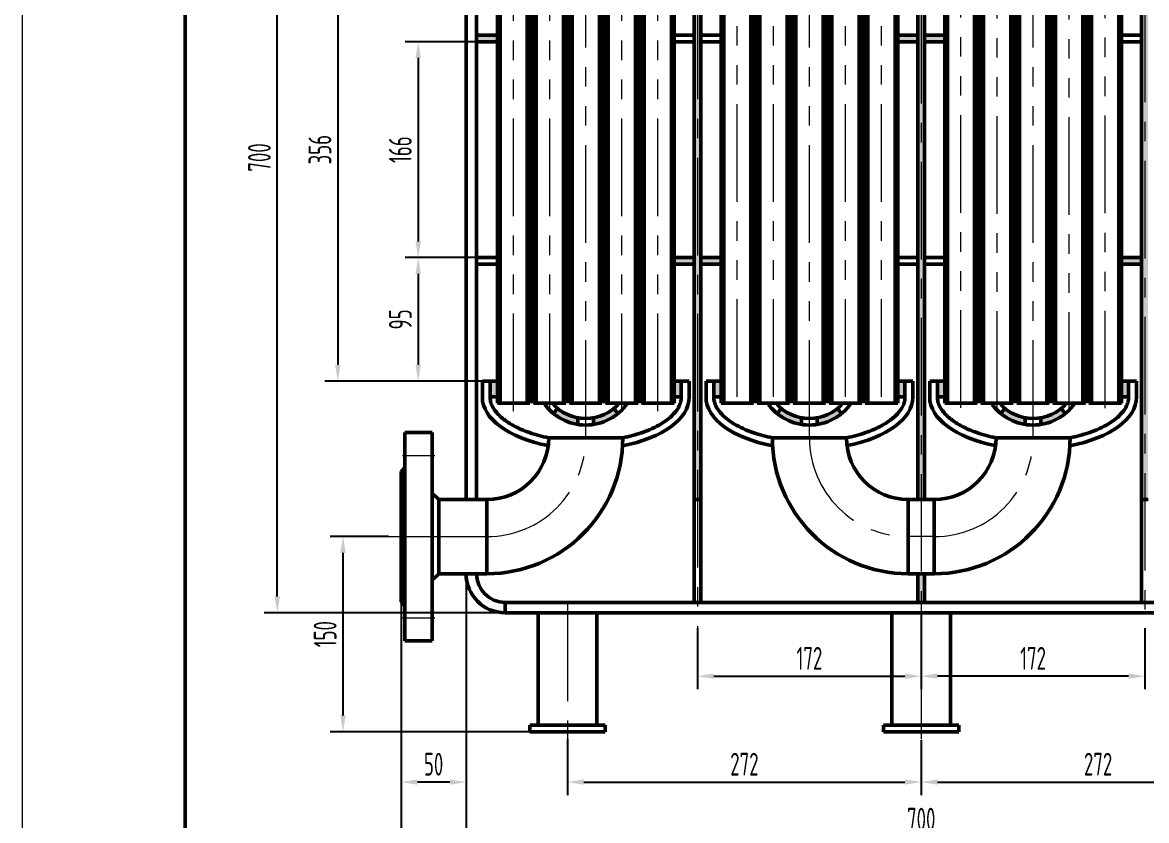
# Model space of a CAD drawing. Extents: x 0 to 420, y 0 to 297.
# Drawn here: x 0 to 172.9, y 101.2 to 223.9 of the extents above; entities that cross this region are included whole.
import ezdxf

# ---------------------------------------------------------------- set-up
doc = ezdxf.new("R2010")
doc.units = 0
doc.header["$LTSCALE"] = 12
doc.linetypes.add('CENTER', pattern=[2, 1.25, -0.25, 0.25, -0.25])
doc.linetypes.add('PHANTOM', pattern=[2.5, 1.25, -0.25, 0.25, -0.25, 0.25, -0.25])
doc.layers.get('0').update_dxf_attribs({"linetype": 'CONTINUOUS', "lineweight": 50})
doc.layers.get('Defpoints').update_dxf_attribs({"linetype": 'CONTINUOUS'})
for name, color, linetype, lineweight in [('1', 5, 'CONTINUOUS', 18), ('2', 2, 'CENTER', 18), ('4', 4, 'CONTINUOUS', 25), ('5', 3, 'PHANTOM', 13)]:
    doc.layers.add(name, color=color, linetype=linetype, lineweight=lineweight)
doc.styles.get("Standard").update_dxf_attribs({"font": 'gbenor.shx', "width": 0.707, "bigfont": 'gbcbig.shx'})
doc.dimstyles.new('线箭', dxfattribs={"dimtxt": 3.5, "dimasz": 2.5, "dimexe": 2, "dimexo": 0, "dimgap": 1, "dimtad": 1, "dimtoh": 1, "dimdec": 3, "dimlfac": 5, "dimdsep": 46, "dimtxsty": 'Standard', "dimcen": 0, "dimazin": 2, "dimtfac": 1, "dimtdec": 3, "dimtmove": 2, "dimatfit": 3, "dimfxl": 0, "dimtolj": 1, "dimtzin": 0, "dimarcsym": 0})

# ---------------------------------------------------------------- blocks, each defined once
blk = doc.blocks.new('*D5')
at = {"layer": '4', "color": 0, "lineweight": -2}
for p, q in [((83.83, 113.76), (83.83, 105.15)), ((138.23, 113.6), (138.23, 105.15)), ((86.33, 107.15), (135.73, 107.15))]:
    blk.add_line(p, q, dxfattribs=at)
at = {"layer": '4', "color": 0}
for points in [[(86.33, 107.57), (86.33, 106.74), (83.83, 107.15)], [(135.73, 107.57), (135.73, 106.74), (138.23, 107.15)]]:
    blk.add_solid(points, dxfattribs=at)
at = {"layer": 'Defpoints', "color": 0}
for p in [(83.83, 113.76), (138.23, 113.6), (138.23, 107.15)]:
    blk.add_point(p, dxfattribs=at)
at = {"layer": '4', "color": 0, "insert": (111.03, 109.9), "char_height": 3.5, "attachment_point": 5}
blk.add_mtext('\\A1;272', dxfattribs=at)
blk = doc.blocks.new('*D6')
at = {"layer": '4', "color": 0, "lineweight": -2}
for p, q in [((138.23, 113.6), (138.23, 105.15)), ((192.63, 113.76), (192.63, 105.15)), ((140.73, 107.15), (190.13, 107.15))]:
    blk.add_line(p, q, dxfattribs=at)
at = {"layer": '4', "color": 0}
for points in [[(140.73, 107.57), (140.73, 106.74), (138.23, 107.15)], [(190.13, 107.57), (190.13, 106.74), (192.63, 107.15)]]:
    blk.add_solid(points, dxfattribs=at)
at = {"layer": 'Defpoints', "color": 0}
for p in [(138.23, 113.6), (192.63, 113.76), (192.63, 107.15)]:
    blk.add_point(p, dxfattribs=at)
at = {"layer": '4', "color": 0, "insert": (165.43, 109.9), "char_height": 3.5, "attachment_point": 5}
blk.add_mtext('\\A1;272', dxfattribs=at)
blk = doc.blocks.new('*D7')
at = {"layer": '4', "color": 0, "lineweight": -2}
for p, q in [((68.23, 139.19), (68.23, 96.7)), ((208.23, 139.19), (208.23, 96.7)), ((70.73, 98.7), (205.73, 98.7))]:
    blk.add_line(p, q, dxfattribs=at)
at = {"layer": '4', "color": 0}
for points in [[(70.73, 99.12), (70.73, 98.28), (68.23, 98.7)], [(205.73, 99.12), (205.73, 98.28), (208.23, 98.7)]]:
    blk.add_solid(points, dxfattribs=at)
at = {"layer": 'Defpoints', "color": 0}
for p in [(68.23, 139.19), (208.23, 139.19), (208.23, 98.7)]:
    blk.add_point(p, dxfattribs=at)
at = {"layer": '4', "color": 0, "insert": (138.23, 101.45), "char_height": 3.5, "attachment_point": 5}
blk.add_mtext('\\A1;700', dxfattribs=at)
blk = doc.blocks.new('*D8')
at = {"layer": '4', "color": 0, "lineweight": -2}
for p, q in [((58.23, 134.89), (58.23, 88.81)), ((218.23, 134.89), (218.23, 88.81)), ((215.73, 90.81), (60.73, 90.81))]:
    blk.add_line(p, q, dxfattribs=at)
at = {"layer": '4', "color": 0}
for points in [[(60.73, 91.23), (60.73, 90.4), (58.23, 90.81)], [(215.73, 91.23), (215.73, 90.4), (218.23, 90.81)]]:
    blk.add_solid(points, dxfattribs=at)
at = {"layer": 'Defpoints', "color": 0}
for p in [(58.23, 134.89), (218.23, 134.89), (58.23, 90.81)]:
    blk.add_point(p, dxfattribs=at)
at = {"layer": '4', "color": 0, "insert": (138.23, 93.56), "char_height": 3.5, "attachment_point": 5}
blk.add_mtext('\\A1;800', dxfattribs=at)
blk = doc.blocks.new('*D9')
at = {"layer": '4', "color": 0, "lineweight": -2}
for p, q in [((68.23, 139.19), (68.23, 105.15)), ((58.23, 134.89), (58.23, 105.15)), ((65.73, 107.15), (60.73, 107.15))]:
    blk.add_line(p, q, dxfattribs=at)
at = {"layer": '4', "color": 0}
for points in [[(60.73, 107.57), (60.73, 106.74), (58.23, 107.15)], [(65.73, 107.57), (65.73, 106.74), (68.23, 107.15)]]:
    blk.add_solid(points, dxfattribs=at)
at = {"layer": 'Defpoints', "color": 0}
for p in [(68.23, 139.19), (58.23, 134.89), (58.23, 107.15)]:
    blk.add_point(p, dxfattribs=at)
at = {"layer": '4', "color": 0, "insert": (63.23, 109.9), "char_height": 3.5, "attachment_point": 5}
blk.add_mtext('\\A1;50', dxfattribs=at)
blk = doc.blocks.new('*D10')
at = {"layer": '4', "color": 0, "lineweight": -2}
for p, q in [((56.29, 144.89), (47.3, 144.89)), ((49.3, 117.39), (49.3, 142.39)), ((78.03, 114.89), (47.3, 114.89))]:
    blk.add_line(p, q, dxfattribs=at)
at = {"layer": '4', "color": 0}
for points in [[(48.88, 142.39), (49.72, 142.39), (49.3, 144.89)], [(48.88, 117.39), (49.72, 117.39), (49.3, 114.89)]]:
    blk.add_solid(points, dxfattribs=at)
at = {"layer": 'Defpoints', "color": 0}
for p in [(49.3, 144.89), (56.29, 144.89), (78.03, 114.89)]:
    blk.add_point(p, dxfattribs=at)
at = {"layer": '4', "color": 0, "insert": (46.55, 129.89), "char_height": 3.5, "attachment_point": 5, "rotation": 90}
blk.add_mtext('\\A1;150', dxfattribs=at)
blk = doc.blocks.new('*D15')
at = {"layer": '4', "color": 0, "lineweight": -2}
for p, q in [((74.23, 273.19), (37.19, 273.19)), ((39.19, 135.69), (39.19, 270.69)), ((74.23, 133.19), (37.19, 133.19))]:
    blk.add_line(p, q, dxfattribs=at)
at = {"layer": '4', "color": 0}
for points in [[(38.78, 270.69), (39.61, 270.69), (39.19, 273.19)], [(38.78, 135.69), (39.61, 135.69), (39.19, 133.19)]]:
    blk.add_solid(points, dxfattribs=at)
at = {"layer": 'Defpoints', "color": 0}
for p in [(39.19, 273.19), (74.23, 273.19), (74.23, 133.19)]:
    blk.add_point(p, dxfattribs=at)
at = {"layer": '4', "color": 0, "insert": (36.44, 203.19), "char_height": 3.5, "attachment_point": 5, "rotation": 90}
blk.add_mtext('\\A1;700', dxfattribs=at)
blk = doc.blocks.new('*D17')
at = {"layer": '4', "color": 0, "lineweight": -2}
for p, q in [((70.73, 239.99), (46.5, 239.99)), ((48.5, 237.49), (48.5, 171.29)), ((70.73, 168.79), (46.5, 168.79))]:
    blk.add_line(p, q, dxfattribs=at)
at = {"layer": '4', "color": 0}
for points in [[(48.08, 237.49), (48.92, 237.49), (48.5, 239.99)], [(48.08, 171.29), (48.92, 171.29), (48.5, 168.79)]]:
    blk.add_solid(points, dxfattribs=at)
at = {"layer": 'Defpoints', "color": 0}
for p in [(70.73, 239.99), (48.5, 168.79), (70.73, 168.79)]:
    blk.add_point(p, dxfattribs=at)
at = {"layer": '4', "color": 0, "insert": (45.75, 204.39), "char_height": 3.5, "attachment_point": 5, "rotation": 90}
blk.add_mtext('\\A1;356', dxfattribs=at)
blk = doc.blocks.new('*D19')
at = {"layer": '4', "color": 0, "lineweight": -2}
for p, q in [((138.23, 133.19), (138.23, 121.43)), ((103.83, 130.8), (103.83, 121.43)), ((106.33, 123.43), (135.73, 123.43))]:
    blk.add_line(p, q, dxfattribs=at)
at = {"layer": '4', "color": 0}
for points in [[(106.33, 123.85), (106.33, 123.02), (103.83, 123.43)], [(135.73, 123.85), (135.73, 123.02), (138.23, 123.43)]]:
    blk.add_solid(points, dxfattribs=at)
at = {"layer": 'Defpoints', "color": 0}
for p in [(138.23, 133.19), (103.83, 130.8), (138.23, 123.43)]:
    blk.add_point(p, dxfattribs=at)
at = {"layer": '4', "color": 0, "insert": (121.03, 126.18), "char_height": 3.5, "attachment_point": 5}
blk.add_mtext('\\A1;172', dxfattribs=at)
blk = doc.blocks.new('*D20')
at = {"layer": '4', "color": 0, "lineweight": -2}
for p, q in [((138.23, 133.19), (138.23, 121.43)), ((172.63, 130.8), (172.63, 121.43)), ((170.13, 123.43), (140.73, 123.43))]:
    blk.add_line(p, q, dxfattribs=at)
at = {"layer": '4', "color": 0}
for points in [[(140.73, 123.85), (140.73, 123.02), (138.23, 123.43)], [(170.13, 123.85), (170.13, 123.02), (172.63, 123.43)]]:
    blk.add_solid(points, dxfattribs=at)
at = {"layer": 'Defpoints', "color": 0}
for p in [(138.23, 133.19), (172.63, 130.8), (138.23, 123.43)]:
    blk.add_point(p, dxfattribs=at)
at = {"layer": '4', "color": 0, "insert": (155.43, 126.18), "char_height": 3.5, "attachment_point": 5}
blk.add_mtext('\\A1;172', dxfattribs=at)
blk = doc.blocks.new('*D21')
at = {"layer": '4', "color": 0, "lineweight": -2}
for p, q in [((69.83, 220.99), (58.86, 220.99)), ((60.86, 218.49), (60.86, 190.29)), ((69.83, 187.79), (58.86, 187.79))]:
    blk.add_line(p, q, dxfattribs=at)
at = {"layer": '4', "color": 0}
for points in [[(60.45, 218.49), (61.28, 218.49), (60.86, 220.99)], [(60.45, 190.29), (61.28, 190.29), (60.86, 187.79)]]:
    blk.add_solid(points, dxfattribs=at)
at = {"layer": 'Defpoints', "color": 0}
for p in [(69.83, 220.99), (60.86, 187.79), (69.83, 187.79)]:
    blk.add_point(p, dxfattribs=at)
at = {"layer": '4', "color": 0, "insert": (58.11, 204.39), "char_height": 3.5, "attachment_point": 5, "rotation": 90}
blk.add_mtext('\\A1;166', dxfattribs=at)
blk = doc.blocks.new('*D22')
at = {"layer": '4', "color": 0, "lineweight": -2}
for p, q in [((60.86, 187.79), (58.86, 187.79)), ((60.86, 185.29), (60.86, 171.29)), ((70.73, 168.79), (58.86, 168.79))]:
    blk.add_line(p, q, dxfattribs=at)
at = {"layer": '4', "color": 0}
for points in [[(60.45, 185.29), (61.28, 185.29), (60.86, 187.79)], [(60.45, 171.29), (61.28, 171.29), (60.86, 168.79)]]:
    blk.add_solid(points, dxfattribs=at)
at = {"layer": 'Defpoints', "color": 0}
for p in [(60.86, 187.79), (60.86, 168.79), (70.73, 168.79)]:
    blk.add_point(p, dxfattribs=at)
at = {"layer": '4', "color": 0, "insert": (58.11, 178.29), "char_height": 3.5, "attachment_point": 5, "rotation": 90}
blk.add_mtext('\\A1;95', dxfattribs=at)

msp = doc.modelspace()

# ---------------------------------------------------------------- hatches: boundary and pattern name
h = msp.add_hatch(color=256)
h.dxf.hatch_style = 1
h.paths.add_polyline_path([(104.33036, 258.1879), (103.83036, 258.1879), (103.83036, 150.5879), (104.33036, 150.5879)])
h.paths.add_polyline_path([(103.83036, 258.1879), (103.33036, 258.1879), (103.33036, 150.5879), (103.83036, 150.5879)])
h.paths.add_polyline_path([(103.83036, 271.5879), (103.33036, 271.5879), (103.33036, 269.5879), (103.83036, 269.5879)])
h.paths.add_polyline_path([(104.33036, 271.5879), (103.83036, 271.5879), (103.83036, 269.5879), (104.33036, 269.5879)])
h = msp.add_hatch(color=256)
h.dxf.hatch_style = 1
h.paths.add_polyline_path([(172.13036, 258.1879), (172.63036, 258.1879), (172.63036, 150.5879), (172.13036, 150.5879)])
h.paths.add_polyline_path([(172.63036, 258.1879), (173.13036, 258.1879), (173.13036, 150.5879), (172.63036, 150.5879)])
h.paths.add_polyline_path([(172.63036, 271.5879), (173.13036, 271.5879), (173.13036, 269.5879), (172.63036, 269.5879)])
h.paths.add_polyline_path([(172.13036, 271.5879), (172.63036, 271.5879), (172.63036, 269.5879), (172.13036, 269.5879)])
h = msp.add_hatch(color=256)
h.dxf.hatch_style = 1
h.paths.add_polyline_path([(138.73036, 139.1879), (138.23036, 139.1879), (138.23036, 134.7879), (138.73036, 134.7879)])
h.paths.add_polyline_path([(138.23036, 139.1879), (137.73036, 139.1879), (137.73036, 134.7879), (138.23036, 134.7879)])
h.paths.add_polyline_path([(138.73036, 258.1879), (138.23036, 258.1879), (138.23036, 150.5879), (138.73036, 150.5879)])
h.paths.add_polyline_path([(138.23036, 258.1879), (137.73036, 258.1879), (137.73036, 150.5879), (138.23036, 150.5879)])
h = msp.add_hatch(color=256)
h.dxf.hatch_style = 1
h.paths.add_polyline_path([(73.04523, 220.9879), (73.04523, 221.9879), (69.83036, 221.9879), (69.83036, 220.9879)])
h.paths.add_polyline_path([(78.58779, 221.9879), (78.04523, 221.9879), (78.04523, 220.9879), (78.58779, 220.9879)])
h.paths.add_polyline_path([(84.13036, 221.9879), (83.58779, 221.9879), (83.58779, 220.9879), (84.13036, 220.9879)])
h.paths.add_polyline_path([(89.53036, 221.9879), (89.13036, 221.9879), (89.13036, 220.9879), (89.53036, 220.9879)])
h = msp.add_hatch(color=256)
h.dxf.hatch_style = 1
h.paths.add_polyline_path([(134.61548, 221.9879), (137.83036, 221.9879), (137.83036, 220.9879), (134.61548, 220.9879)])
h.paths.add_polyline_path([(129.07292, 221.9879), (129.61548, 221.9879), (129.61548, 220.9879), (129.07292, 220.9879)])
h.paths.add_polyline_path([(123.53036, 221.9879), (124.07292, 221.9879), (124.07292, 220.9879), (123.53036, 220.9879)])
h.paths.add_polyline_path([(118.13036, 221.9879), (118.53036, 221.9879), (118.53036, 220.9879), (118.13036, 220.9879)])
h = msp.add_hatch(color=256)
h.dxf.hatch_style = 1
h.paths.add_polyline_path([(141.84523, 221.9879), (138.63036, 221.9879), (138.63036, 220.9879), (141.84523, 220.9879)])
h.paths.add_polyline_path([(147.38779, 221.9879), (146.84523, 221.9879), (146.84523, 220.9879), (147.38779, 220.9879)])
h.paths.add_polyline_path([(152.93036, 221.9879), (152.38779, 221.9879), (152.38779, 220.9879), (152.93036, 220.9879)])
h.paths.add_polyline_path([(158.33036, 221.9879), (157.93036, 221.9879), (157.93036, 220.9879), (158.33036, 220.9879)])
h = msp.add_hatch(color=256)
h.dxf.hatch_style = 1
h.paths.add_polyline_path([(84.13036, 187.7879), (83.73036, 187.7879), (83.73036, 186.7879), (84.13036, 186.7879)])
h.paths.add_polyline_path([(89.67292, 187.7879), (89.13036, 187.7879), (89.13036, 186.7879), (89.67292, 186.7879)])
h.paths.add_polyline_path([(95.21548, 187.7879), (94.67292, 187.7879), (94.67292, 186.7879), (95.21548, 186.7879)])
h.paths.add_polyline_path([(103.33036, 187.7879), (100.21548, 187.7879), (100.21548, 186.7879), (103.33036, 186.7879)])
h = msp.add_hatch(color=256)
h.dxf.hatch_style = 1
h.paths.add_polyline_path([(123.53036, 187.7879), (123.93036, 187.7879), (123.93036, 186.7879), (123.53036, 186.7879)])
h.paths.add_polyline_path([(117.98779, 187.7879), (118.53036, 187.7879), (118.53036, 186.7879), (117.98779, 186.7879)])
h.paths.add_polyline_path([(112.44523, 187.7879), (112.98779, 187.7879), (112.98779, 186.7879), (112.44523, 186.7879)])
h.paths.add_polyline_path([(104.33036, 187.7879), (107.44523, 187.7879), (107.44523, 186.7879), (104.33036, 186.7879)])
h = msp.add_hatch(color=256)
h.dxf.hatch_style = 1
h.paths.add_polyline_path([(152.93036, 187.7879), (152.53036, 187.7879), (152.53036, 186.7879), (152.93036, 186.7879)])
h.paths.add_polyline_path([(158.47292, 187.7879), (157.93036, 187.7879), (157.93036, 186.7879), (158.47292, 186.7879)])
h.paths.add_polyline_path([(164.01548, 187.7879), (163.47292, 187.7879), (163.47292, 186.7879), (164.01548, 186.7879)])
h.paths.add_polyline_path([(172.13036, 187.7879), (169.01548, 187.7879), (169.01548, 186.7879), (172.13036, 186.7879)])
h = msp.add_hatch(color=256)
h.dxf.hatch_style = 1
h.paths.add_polyline_path([(73.04523, 168.7879), (71.93036, 168.7879), (71.93036, 166.3879), (73.04523, 166.3879)])
h.paths.add_polyline_path([(78.58779, 168.7879), (78.04523, 168.7879), (78.04523, 166.3879), (78.58779, 166.3879)])
h.paths.add_polyline_path([(84.13036, 168.7879), (83.58779, 168.7879), (83.58779, 166.3879), (84.13036, 166.3879)])
h.paths.add_polyline_path([(89.67292, 168.7879), (89.13036, 168.7879), (89.13036, 166.3879), (89.67292, 166.3879)])
h.paths.add_polyline_path([(95.21548, 168.7879), (94.67292, 168.7879), (94.67292, 166.3879), (95.21548, 166.3879)])
h.paths.add_polyline_path([(101.33036, 168.7879), (100.21548, 168.7879), (100.21548, 166.3879), (101.33036, 166.3879)])
h = msp.add_hatch(color=256)
h.dxf.hatch_style = 1
h.paths.add_polyline_path([(107.44523, 168.7879), (106.33036, 168.7879), (106.33036, 166.3879), (107.44523, 166.3879)])
h.paths.add_polyline_path([(112.98779, 168.7879), (112.44523, 168.7879), (112.44523, 166.3879), (112.98779, 166.3879)])
h.paths.add_polyline_path([(118.53036, 168.7879), (117.98779, 168.7879), (117.98779, 166.3879), (118.53036, 166.3879)])
h.paths.add_polyline_path([(124.07292, 168.7879), (123.53036, 168.7879), (123.53036, 166.3879), (124.07292, 166.3879)])
h.paths.add_polyline_path([(129.61548, 168.7879), (129.07292, 168.7879), (129.07292, 166.3879), (129.61548, 166.3879)])
h.paths.add_polyline_path([(135.73036, 168.7879), (134.61548, 168.7879), (134.61548, 166.3879), (135.73036, 166.3879)])
h = msp.add_hatch(color=256)
h.dxf.hatch_style = 1
h.paths.add_polyline_path([(141.84523, 168.7879), (140.73036, 168.7879), (140.73036, 166.3879), (141.84523, 166.3879)])
h.paths.add_polyline_path([(147.38779, 168.7879), (146.84523, 168.7879), (146.84523, 166.3879), (147.38779, 166.3879)])
h.paths.add_polyline_path([(152.93036, 168.7879), (152.38779, 168.7879), (152.38779, 166.3879), (152.93036, 166.3879)])
h.paths.add_polyline_path([(158.47292, 168.7879), (157.93036, 168.7879), (157.93036, 166.3879), (158.47292, 166.3879)])
h.paths.add_polyline_path([(164.01548, 168.7879), (163.47292, 168.7879), (163.47292, 166.3879), (164.01548, 166.3879)])
h.paths.add_polyline_path([(170.13036, 168.7879), (169.01548, 168.7879), (169.01548, 166.3879), (170.13036, 166.3879)])
h = msp.add_hatch(color=256)
h.dxf.hatch_style = 1
h.paths.add_polyline_path([(91.58963, 163.82617), (90.95383, 164.59802, -0.128614923), (87.83036, 163.15332), (87.83036, 162.13946, 0.134449159)])
h.paths.add_polyline_path([(82.30688, 164.59802), (81.67108, 163.82617, 0.134449159), (85.43036, 162.13946), (85.43036, 163.15332, -0.128614923)])
h = msp.add_hatch(color=256)
h.dxf.hatch_style = 1
h.paths.add_polyline_path([(125.98963, 163.82617), (125.35383, 164.59802, -0.128614923), (122.23036, 163.15332), (122.23036, 162.13946, 0.134449159)])
h.paths.add_polyline_path([(119.83036, 163.15332, -0.128614923), (116.70688, 164.59802), (116.07108, 163.82617, 0.134449159), (119.83036, 162.13946)])
h = msp.add_hatch(color=256)
h.dxf.hatch_style = 1
h.paths.add_polyline_path([(160.38963, 163.82617), (159.75383, 164.59802, -0.128614923), (156.63036, 163.15332), (156.63036, 162.13946, 0.134449159)])
h.paths.add_polyline_path([(151.10688, 164.59802), (150.47108, 163.82617, 0.134449159), (154.23036, 162.13946), (154.23036, 163.15332, -0.128614923)])

# ---------------------------------------------------------------- linework, layer by layer
for p, q in [((25, 5), (25, 292)), ((137.73036, 271.5879), (137.73036, 150.5879)), ((138.73036, 271.5879), (138.73036, 150.5879)), ((68.23036, 267.1879), (68.23036, 150.5879)), ((68.23036, 267.1879), (68.23036, 150.5879)), ((69.83036, 267.1879), (69.83036, 150.5879)), ((69.83036, 267.1879), (69.83036, 150.5879)), ((103.33036, 258.1879), (103.33036, 134.7879)), ((104.33036, 258.1879), (104.33036, 134.7879)), ((172.13036, 258.1879), (172.13036, 134.7879)), ((73.04523, 165.3879), (73.04523, 243.3879)), ((73.44523, 165.3879), (73.44523, 243.3879)), ((77.64523, 165.3879), (77.64523, 243.3879)), ((78.04523, 165.3879), (78.04523, 243.3879)), ((78.58779, 165.3879), (78.58779, 243.3879)), ((78.98779, 165.3879), (78.98779, 243.3879)), ((83.18779, 165.3879), (83.18779, 243.3879)), ((83.58779, 165.3879), (83.58779, 243.3879)), ((84.13036, 165.3879), (84.13036, 243.3879)), ((84.53036, 165.3879), (84.53036, 243.3879)), ((88.73036, 165.3879), (88.73036, 243.3879)), ((89.13036, 165.3879), (89.13036, 243.3879)), ((89.67292, 165.3879), (89.67292, 243.3879)), ((90.07292, 165.3879), (90.07292, 243.3879)), ((94.27292, 165.3879), (94.27292, 243.3879)), ((94.67292, 165.3879), (94.67292, 243.3879)), ((95.21548, 165.3879), (95.21548, 243.3879)), ((95.61548, 165.3879), (95.61548, 243.3879)), ((99.81548, 165.3879), (99.81548, 243.3879)), ((100.21548, 165.3879), (100.21548, 243.3879)), ((107.44523, 165.3879), (107.44523, 243.3879)), ((107.84523, 165.3879), (107.84523, 243.3879)), ((112.04523, 165.3879), (112.04523, 243.3879)), ((112.44523, 165.3879), (112.44523, 243.3879)), ((112.98779, 165.3879), (112.98779, 243.3879)), ((113.38779, 165.3879), (113.38779, 243.3879)), ((117.58779, 165.3879), (117.58779, 243.3879)), ((117.98779, 165.3879), (117.98779, 243.3879)), ((118.53036, 165.3879), (118.53036, 243.3879)), ((118.93036, 165.3879), (118.93036, 243.3879)), ((123.13036, 165.3879), (123.13036, 243.3879)), ((123.53036, 165.3879), (123.53036, 243.3879)), ((124.07292, 165.3879), (124.07292, 243.3879)), ((124.47292, 165.3879), (124.47292, 243.3879)), ((128.67292, 165.3879), (128.67292, 243.3879)), ((129.07292, 165.3879), (129.07292, 243.3879)), ((129.61548, 165.3879), (129.61548, 243.3879)), ((130.01548, 165.3879), (130.01548, 243.3879)), ((134.21548, 165.3879), (134.21548, 243.3879)), ((134.61548, 165.3879), (134.61548, 243.3879)), ((141.84523, 165.3879), (141.84523, 243.3879)), ((142.24523, 165.3879), (142.24523, 243.3879)), ((146.44523, 165.3879), (146.44523, 243.3879)), ((146.84523, 165.3879), (146.84523, 243.3879)), ((147.38779, 165.3879), (147.38779, 243.3879)), ((147.78779, 165.3879), (147.78779, 243.3879)), ((151.98779, 165.3879), (151.98779, 243.3879)), ((152.38779, 165.3879), (152.38779, 243.3879)), ((152.93036, 165.3879), (152.93036, 243.3879)), ((153.33036, 165.3879), (153.33036, 243.3879)), ((157.53036, 165.3879), (157.53036, 243.3879)), ((157.93036, 165.3879), (157.93036, 243.3879)), ((158.47292, 165.3879), (158.47292, 243.3879)), ((158.87292, 165.3879), (158.87292, 243.3879)), ((163.07292, 165.3879), (163.07292, 243.3879)), ((163.47292, 165.3879), (163.47292, 243.3879)), ((164.01548, 165.3879), (164.01548, 243.3879)), ((164.41548, 165.3879), (164.41548, 243.3879)), ((168.61548, 165.3879), (168.61548, 243.3879)), ((169.01548, 165.3879), (169.01548, 243.3879)), ((73.04523, 221.9879), (69.83036, 221.9879)), ((78.58779, 221.9879), (78.04523, 221.9879)), ((84.13036, 221.9879), (83.58779, 221.9879)), ((89.67292, 221.9879), (89.13036, 221.9879)), ((89.53036, 221.9879), (89.53036, 220.9879)), ((95.21548, 221.9879), (94.67292, 221.9879)), ((103.33036, 221.9879), (100.21548, 221.9879)), ((104.33036, 221.9879), (107.44523, 221.9879)), ((112.44523, 221.9879), (112.98779, 221.9879)), ((117.98779, 221.9879), (118.53036, 221.9879)), ((118.13036, 221.9879), (118.13036, 220.9879)), ((123.53036, 221.9879), (124.07292, 221.9879)), ((129.07292, 221.9879), (129.61548, 221.9879)), ((134.61548, 221.9879), (137.83036, 221.9879)), ((141.84523, 221.9879), (138.63036, 221.9879)), ((147.38779, 221.9879), (146.84523, 221.9879)), ((152.93036, 221.9879), (152.38779, 221.9879)), ((158.47292, 221.9879), (157.93036, 221.9879)), ((158.33036, 221.9879), (158.33036, 220.9879)), ((164.01548, 221.9879), (163.47292, 221.9879)), ((172.13036, 221.9879), (169.01548, 221.9879)), ((73.04523, 220.9879), (69.83036, 220.9879)), ((78.58779, 220.9879), (78.04523, 220.9879)), ((84.13036, 220.9879), (83.58779, 220.9879)), ((89.67292, 220.9879), (89.13036, 220.9879)), ((95.21548, 220.9879), (94.67292, 220.9879)), ((103.33036, 220.9879), (100.21548, 220.9879)), ((104.33036, 220.9879), (107.44523, 220.9879)), ((112.44523, 220.9879), (112.98779, 220.9879)), ((117.98779, 220.9879), (118.53036, 220.9879)), ((123.53036, 220.9879), (124.07292, 220.9879)), ((129.07292, 220.9879), (129.61548, 220.9879)), ((134.61548, 220.9879), (137.83036, 220.9879)), ((141.84523, 220.9879), (138.63036, 220.9879)), ((147.38779, 220.9879), (146.84523, 220.9879)), ((152.93036, 220.9879), (152.38779, 220.9879)), ((158.47292, 220.9879), (157.93036, 220.9879)), ((164.01548, 220.9879), (163.47292, 220.9879)), ((172.13036, 220.9879), (169.01548, 220.9879)), ((73.04523, 187.7879), (69.83036, 187.7879)), ((73.04523, 186.7879), (69.83036, 186.7879)), ((78.58779, 187.7879), (78.04523, 187.7879)), ((78.58779, 186.7879), (78.04523, 186.7879)), ((84.13036, 187.7879), (83.58779, 187.7879)), ((84.13036, 186.7879), (83.58779, 186.7879)), ((89.67292, 187.7879), (89.13036, 187.7879)), ((89.67292, 186.7879), (89.13036, 186.7879)), ((95.21548, 187.7879), (94.67292, 187.7879)), ((95.21548, 186.7879), (94.67292, 186.7879)), ((103.33036, 187.7879), (100.21548, 187.7879)), ((103.33036, 186.7879), (100.21548, 186.7879)), ((104.33036, 187.7879), (107.44523, 187.7879)), ((104.33036, 186.7879), (107.44523, 186.7879)), ((112.44523, 187.7879), (112.98779, 187.7879)), ((112.44523, 186.7879), (112.98779, 186.7879)), ((117.98779, 187.7879), (118.53036, 187.7879)), ((117.98779, 186.7879), (118.53036, 186.7879)), ((123.53036, 187.7879), (124.07292, 187.7879)), ((123.53036, 186.7879), (124.07292, 186.7879)), ((129.07292, 187.7879), (129.61548, 187.7879)), ((129.07292, 186.7879), (129.61548, 186.7879)), ((134.61548, 187.7879), (137.83036, 187.7879)), ((134.61548, 186.7879), (137.83036, 186.7879)), ((141.84523, 187.7879), (138.63036, 187.7879)), ((141.84523, 186.7879), (138.63036, 186.7879)), ((147.38779, 187.7879), (146.84523, 187.7879)), ((147.38779, 186.7879), (146.84523, 186.7879)), ((152.93036, 187.7879), (152.38779, 187.7879)), ((152.93036, 186.7879), (152.38779, 186.7879)), ((158.47292, 187.7879), (157.93036, 187.7879)), ((158.47292, 186.7879), (157.93036, 186.7879)), ((164.01548, 187.7879), (163.47292, 187.7879)), ((164.01548, 186.7879), (163.47292, 186.7879)), ((172.13036, 187.7879), (169.01548, 187.7879)), ((172.13036, 186.7879), (169.01548, 186.7879)), ((70.73036, 168.7879), (73.04523, 168.7879)), ((70.73036, 168.7879), (70.73036, 166.33289)), ((71.93036, 168.7879), (71.93036, 166.33289)), ((78.04523, 168.7879), (78.58779, 168.7879)), ((83.58779, 168.7879), (84.13036, 168.7879)), ((89.13036, 168.7879), (89.67292, 168.7879)), ((94.67292, 168.7879), (95.21548, 168.7879)), ((100.21548, 168.7879), (102.53036, 168.7879)), ((101.33036, 168.7879), (101.33036, 166.33289)), ((102.53036, 168.7879), (102.53036, 166.33289)), ((105.13036, 168.7879), (105.13036, 166.33289)), ((107.44523, 168.7879), (105.13036, 168.7879)), ((106.33036, 168.7879), (106.33036, 166.33289)), ((112.98779, 168.7879), (112.44523, 168.7879)), ((118.53036, 168.7879), (117.98779, 168.7879)), ((124.07292, 168.7879), (123.53036, 168.7879)), ((129.61548, 168.7879), (129.07292, 168.7879)), ((136.93036, 168.7879), (134.61548, 168.7879)), ((135.73036, 168.7879), (135.73036, 166.33289)), ((136.93036, 168.7879), (136.93036, 166.33289)), ((139.53036, 168.7879), (141.84523, 168.7879)), ((139.53036, 168.7879), (139.53036, 166.33289)), ((140.73036, 168.7879), (140.73036, 166.33289)), ((146.84523, 168.7879), (147.38779, 168.7879)), ((152.38779, 168.7879), (152.93036, 168.7879)), ((157.93036, 168.7879), (158.47292, 168.7879)), ((163.47292, 168.7879), (164.01548, 168.7879)), ((169.01548, 168.7879), (171.33036, 168.7879)), ((170.13036, 168.7879), (170.13036, 166.33289)), ((171.33036, 168.7879), (171.33036, 166.33289)), ((71.93036, 166.3879), (73.04523, 166.3879)), ((78.04523, 166.3879), (78.58779, 166.3879)), ((83.58779, 166.3879), (84.13036, 166.3879)), ((89.13036, 166.3879), (89.67292, 166.3879)), ((94.67292, 166.3879), (95.21548, 166.3879)), ((100.21548, 166.3879), (101.33036, 166.3879)), ((107.44523, 166.3879), (106.33036, 166.3879)), ((112.98779, 166.3879), (112.44523, 166.3879)), ((118.53036, 166.3879), (117.98779, 166.3879)), ((124.07292, 166.3879), (123.53036, 166.3879)), ((129.61548, 166.3879), (129.07292, 166.3879)), ((135.73036, 166.3879), (134.61548, 166.3879)), ((140.73036, 166.3879), (141.84523, 166.3879)), ((146.84523, 166.3879), (147.38779, 166.3879)), ((152.38779, 166.3879), (152.93036, 166.3879)), ((157.93036, 166.3879), (158.47292, 166.3879)), ((163.47292, 166.3879), (164.01548, 166.3879)), ((169.01548, 166.3879), (170.13036, 166.3879)), ((73.04523, 165.3879), (78.04523, 165.3879)), ((78.58779, 165.3879), (83.58779, 165.3879)), ((82.30688, 164.59802), (81.67108, 163.82617)), ((84.13036, 165.3879), (89.13036, 165.3879)), ((89.67292, 165.3879), (94.67292, 165.3879)), ((90.95383, 164.59802), (91.58963, 163.82617)), ((95.21548, 165.3879), (100.21548, 165.3879)), ((107.44523, 165.3879), (112.44523, 165.3879)), ((112.98779, 165.3879), (117.98779, 165.3879)), ((116.70688, 164.59802), (116.07108, 163.82617)), ((118.53036, 165.3879), (123.53036, 165.3879)), ((124.07292, 165.3879), (129.07292, 165.3879)), ((125.35383, 164.59802), (125.98963, 163.82617)), ((129.61548, 165.3879), (134.61548, 165.3879)), ((141.84523, 165.3879), (146.84523, 165.3879)), ((147.38779, 165.3879), (152.38779, 165.3879)), ((151.10688, 164.59802), (150.47108, 163.82617)), ((152.93036, 165.3879), (157.93036, 165.3879)), ((158.47292, 165.3879), (163.47292, 165.3879)), ((159.75383, 164.59802), (160.38963, 163.82617)), ((164.01548, 165.3879), (169.01548, 165.3879)), ((85.43036, 162.13946), (85.43036, 163.15332)), ((87.83036, 162.13946), (87.83036, 163.15332)), ((119.83036, 162.13946), (119.83036, 163.15332)), ((122.23036, 162.13946), (122.23036, 163.15332)), ((154.23036, 162.13946), (154.23036, 163.15332)), ((156.63036, 162.13946), (156.63036, 163.15332)), ((58.83036, 128.8879), (58.83036, 160.8879)), ((58.83036, 160.8879), (63.03036, 160.8879)), ((63.03036, 160.8879), (63.03036, 128.8879)), ((92.33036, 160.0879), (80.93036, 160.0879)), ((115.33036, 160.0879), (126.73036, 160.0879)), ((161.13036, 160.0879), (149.73036, 160.0879)), ((58.23036, 154.8879), (58.83036, 155.53643)), ((58.23036, 154.8879), (58.23036, 134.8879)), ((64.03036, 150.5879), (63.03036, 151.5879)), ((64.03036, 139.1879), (64.03036, 150.5879)), ((64.03036, 150.5879), (71.43036, 150.5879)), ((71.43036, 150.5879), (71.43036, 139.1879)), ((71.43036, 150.5879), (71.43036, 139.1879)), ((104.33036, 150.5879), (103.33036, 150.5879)), ((136.23036, 150.5879), (136.23036, 139.1879)), ((136.23036, 150.5879), (136.23036, 139.1879)), ((136.23036, 150.5879), (140.23036, 150.5879)), ((140.23036, 150.5879), (140.23036, 139.1879)), ((140.23036, 150.5879), (140.23036, 139.1879)), ((173.13036, 150.5879), (172.13036, 150.5879)), ((64.03036, 139.1879), (63.03036, 138.1879)), ((71.43036, 139.1879), (64.03036, 139.1879)), ((136.23036, 139.1879), (140.23036, 139.1879)), ((137.73036, 139.1879), (137.73036, 134.7879)), ((138.73036, 139.1879), (138.73036, 134.7879)), ((58.83036, 134.23937), (58.23036, 134.8879)), ((202.23036, 134.7879), (74.23036, 134.7879)), ((74.23036, 134.7879), (74.23036, 133.1879)), ((202.23036, 133.1879), (74.23036, 133.1879)), ((79.33036, 115.8879), (79.33036, 133.1879)), ((88.33036, 115.8879), (88.33036, 133.1879)), ((133.73036, 115.8879), (133.73036, 133.1879)), ((142.73036, 115.8879), (142.73036, 133.1879)), ((63.03036, 128.8879), (58.83036, 128.8879)), ((78.03036, 115.8879), (89.63036, 115.8879)), ((78.03036, 115.8879), (78.03036, 114.8879)), ((89.63036, 115.8879), (89.63036, 114.8879)), ((132.43036, 115.8879), (144.03036, 115.8879)), ((132.43036, 115.8879), (132.43036, 114.8879)), ((144.03036, 115.8879), (144.03036, 114.8879)), ((78.03036, 114.8879), (89.63036, 114.8879)), ((132.43036, 114.8879), (144.03036, 114.8879))]:
    msp.add_line(p, q)
for centre, radius, start, end in [((86.63036, 169.8466), 7.8, 214.863838, 325.136162), ((86.63036, 169.8466), 6.8, 220.9720723, 319.0279277), ((121.03036, 169.8466), 7.8, 214.863838, 325.136162), ((121.03036, 169.8466), 6.8, 220.9720723, 319.0279277), ((155.43036, 169.8466), 7.8, 214.863838, 325.136162), ((155.43036, 169.8466), 6.8, 220.9720723, 319.0279277), ((71.43036, 160.0879), 9.5, 270, 0), ((71.43036, 160.0879), 20.9, 270, 0), ((136.23036, 160.0879), 20.9, 180, 270), ((136.23036, 160.0879), 9.5, 180, 270), ((140.23036, 160.0879), 9.5, 270, 0), ((140.23036, 160.0879), 20.9, 270, 0), ((74.23036, 139.1879), 6, 180, 270), ((74.23036, 139.1879), 4.4, 180, 270)]:
    msp.add_arc(centre, radius, start, end)
at = {"extrusion": (0, 0, -1)}
for centre, start_param, end_param in [((86.63036, 166.33289), -1.198942972, 0), ((86.63036, 166.33289), 3.141592654, 4.348178906), ((155.43036, 166.33289), -1.198942972, 0), ((155.43036, 166.33289), 3.141592654, 4.348178906)]:
    msp.add_ellipse(centre, major_axis=(-15.9, 0), ratio=0.503144654, start_param=start_param, end_param=end_param, dxfattribs=at)
for start_param, end_param in [(3.141592654, 4.348178906), (-1.198942972, 0)]:
    msp.add_ellipse((121.03036, 166.33289), major_axis=(15.9, 0), ratio=0.503144654, start_param=start_param, end_param=end_param)
for points, knots in [([(80.93036, 160.08799), (80.40486, 160.19443), (79.89238, 160.31538), (78.42844, 160.71276), (77.52386, 161.02731), (76.054, 161.66717), (75.45682, 161.97739), (74.39645, 162.63362), (73.9327, 162.97941), (73.20945, 163.63299), (72.92977, 163.93914), (72.49438, 164.52359), (72.33124, 164.80201), (72.08908, 165.34685), (72.00986, 165.61254), (71.94257, 166.02787), (71.93036, 166.18047), (71.93036, 166.33289)], [5.095145162, 5.095145162, 5.095145162, 5.095145162, 5.207040683, 5.207040683, 5.425526673, 5.425526673, 5.600358847, 5.600358847, 5.775191021, 5.775191021, 5.924644877, 5.924644877, 6.063198062, 6.063198062, 6.201751248, 6.201751248, 6.283185307, 6.283185307, 6.283185307, 6.283185307]), ([(101.33036, 166.33289), (101.33036, 166.08844), (101.29916, 165.84423), (101.16379, 165.32572), (101.05397, 165.05072), (100.74368, 164.48935), (100.5429, 164.203), (100.04536, 163.63003), (99.74833, 163.34339), (99.06098, 162.78261), (98.67045, 162.50851), (97.37626, 161.72489), (96.34538, 161.25113), (94.30165, 160.55116), (93.3402, 160.29242), (92.33036, 160.0879)], [3.141592654, 3.141592654, 3.141592654, 3.141592654, 3.272095662, 3.272095662, 3.412820234, 3.412820234, 3.553544806, 3.553544806, 3.694269378, 3.694269378, 3.83499395, 3.83499395, 4.114610732, 4.114610732, 4.329637242, 4.329637242, 4.329637242, 4.329637242]), ([(106.33036, 166.33289), (106.33036, 166.08844), (106.36155, 165.84423), (106.49692, 165.32572), (106.60674, 165.05072), (106.91703, 164.48935), (107.11781, 164.203), (107.61535, 163.63003), (107.91238, 163.34339), (108.59973, 162.78261), (108.99026, 162.50851), (110.28445, 161.72489), (111.31533, 161.25113), (113.35906, 160.55116), (114.32051, 160.29242), (115.33036, 160.0879)], [3.141592654, 3.141592654, 3.141592654, 3.141592654, 3.272095662, 3.272095662, 3.412820234, 3.412820234, 3.553544806, 3.553544806, 3.694269378, 3.694269378, 3.83499395, 3.83499395, 4.114610732, 4.114610732, 4.329637242, 4.329637242, 4.329637242, 4.329637242]), ([(126.73036, 160.08799), (127.25585, 160.19443), (127.76833, 160.31538), (129.23227, 160.71276), (130.13685, 161.02731), (131.60671, 161.66717), (132.20389, 161.97739), (133.26426, 162.63362), (133.72801, 162.97941), (134.45126, 163.63299), (134.73094, 163.93914), (135.16633, 164.52359), (135.32947, 164.80201), (135.57163, 165.34685), (135.65085, 165.61254), (135.71814, 166.02787), (135.73036, 166.18047), (135.73036, 166.33289)], [5.095145162, 5.095145162, 5.095145162, 5.095145162, 5.207040683, 5.207040683, 5.425526673, 5.425526673, 5.600358847, 5.600358847, 5.775191021, 5.775191021, 5.924644877, 5.924644877, 6.063198062, 6.063198062, 6.201751248, 6.201751248, 6.283185307, 6.283185307, 6.283185307, 6.283185307]), ([(149.73036, 160.08799), (149.20486, 160.19443), (148.69238, 160.31538), (147.22844, 160.71276), (146.32386, 161.02731), (144.854, 161.66717), (144.25682, 161.97739), (143.19645, 162.63362), (142.7327, 162.97941), (142.00945, 163.63299), (141.72977, 163.93914), (141.29438, 164.52359), (141.13124, 164.80201), (140.88908, 165.34685), (140.80986, 165.61254), (140.74257, 166.02787), (140.73036, 166.18047), (140.73036, 166.33289)], [5.095145162, 5.095145162, 5.095145162, 5.095145162, 5.207040683, 5.207040683, 5.425526673, 5.425526673, 5.600358847, 5.600358847, 5.775191021, 5.775191021, 5.924644877, 5.924644877, 6.063198062, 6.063198062, 6.201751248, 6.201751248, 6.283185307, 6.283185307, 6.283185307, 6.283185307]), ([(170.13036, 166.33289), (170.13036, 166.08844), (170.09916, 165.84423), (169.96379, 165.32572), (169.85397, 165.05072), (169.54368, 164.48935), (169.3429, 164.203), (168.84536, 163.63003), (168.54833, 163.34339), (167.86098, 162.78261), (167.47045, 162.50851), (166.17626, 161.72489), (165.14538, 161.25113), (163.10165, 160.55116), (162.1402, 160.29242), (161.13036, 160.0879)], [3.141592654, 3.141592654, 3.141592654, 3.141592654, 3.272095662, 3.272095662, 3.412820234, 3.412820234, 3.553544806, 3.553544806, 3.694269378, 3.694269378, 3.83499395, 3.83499395, 4.114610732, 4.114610732, 4.329637242, 4.329637242, 4.329637242, 4.329637242])]:
    msp.add_open_spline(points, degree=3, knots=knots)
at = {"layer": '1'}
for p, q in [((0, 0), (0, 297)), ((83.73036, 187.7879), (83.73036, 186.7879)), ((123.93036, 187.7879), (123.93036, 186.7879)), ((152.53036, 187.7879), (152.53036, 186.7879))]:
    msp.add_line(p, q, dxfattribs=at)
at = {"layer": '2'}
for p, q in [((103.83036, 275.13724), (103.83036, 130.7964)), ((138.23036, 274.51427), (138.23036, 113.6034)), ((172.63036, 274.67363), (172.63036, 130.9673)), ((58.43036, 157.3879), (63.43036, 157.3879)), ((56.29162, 144.8879), (71.43036, 144.8879)), ((140.23036, 144.8879), (136.23036, 144.8879)), ((83.83036, 134.601), (83.83036, 113.75803)), ((138.23036, 134.601), (138.23036, 113.75803)), ((58.43036, 132.3879), (63.43036, 132.3879))]:
    msp.add_line(p, q, dxfattribs=at)
for centre, start, end in [((71.43036, 160.0879), 270, 0), ((136.23036, 160.0879), 180, 270), ((140.23036, 160.0879), 270, 0)]:
    msp.add_arc(centre, 15.2, start, end, dxfattribs=at)
at = {"layer": '5'}
for p, q in [((86.63036, 160.0879), (86.63036, 248.6879)), ((121.03036, 160.0879), (121.03036, 248.6879)), ((155.43036, 160.0879), (155.43036, 248.6879)), ((75.54523, 164.17589), (75.54523, 244.70657)), ((81.08779, 164.17589), (81.08779, 244.70657)), ((92.17292, 164.17589), (92.17292, 244.70657)), ((97.71548, 164.17589), (97.71548, 244.70657)), ((109.94523, 166.3879), (109.94523, 244.55124)), ((115.48779, 166.3879), (115.48779, 244.55124)), ((126.57292, 166.3879), (126.57292, 244.55124)), ((132.11548, 166.3879), (132.11548, 244.55124)), ((144.34523, 164.6965), (144.34523, 244.13508)), ((149.88779, 164.54274), (149.88779, 244.13508)), ((160.97292, 164.38897), (160.97292, 244.13508)), ((166.51548, 164.61962), (166.51548, 244.13508))]:
    msp.add_line(p, q, dxfattribs=at)

# ---------------------------------------------------------------- dimensions: what is measured, and where the dimension line sits
at = {"layer": '4'}
for base, p1, p2, angle, picture, middle in [((39.19408, 273.1879), (74.23036, 133.1879), (74.23036, 273.1879), 90, '*D15', (36.44408, 203.1879)), ((48.49841, 168.7879), (70.73036, 239.9879), (70.73036, 168.7879), 90, '*D17', (45.74841, 204.3879)), ((60.86289, 187.7879), (69.83036, 220.9879), (69.83036, 187.7879), 90, '*D21', (58.11289, 204.3879)), ((60.86289, 168.7879), (60.86289, 187.7879), (70.73036, 168.7879), 90, '*D22', (58.11289, 178.2879)), ((49.30002, 144.8879), (78.03036, 114.8879), (56.29162, 144.8879), 90, '*D10', (46.55002, 129.8879)), ((138.23036, 123.43229), (172.63036, 130.7964), (138.23036, 133.1879), 180, '*D20', (155.43036, 126.18229))]:
    dim = msp.add_linear_dim(base=base, p1=p1, p2=p2, angle=angle, dimstyle='线箭', dxfattribs=at)
    dim.commit()
    dim.dimension.update_dxf_attribs({"geometry": picture, "text_midpoint": middle})
for base, p1, p2, picture, middle in [((58.23036, 107.15382), (68.23036, 139.1879), (58.23036, 134.8879), '*D9', (63.23036, 109.90382)), ((208.23036, 98.69944), (68.23036, 139.1879), (208.23036, 139.1879), '*D7', (138.23036, 101.44944)), ((58.23036, 90.81485), (218.23036, 134.8879), (58.23036, 134.8879), '*D8', (138.23036, 93.56485)), ((138.23036, 123.43229), (103.83036, 130.7964), (138.23036, 133.1879), '*D19', (121.03036, 126.18229)), ((138.23036, 107.15382), (83.83036, 113.75803), (138.23036, 113.6034), '*D5', (111.03036, 109.90382)), ((192.63036, 107.15382), (138.23036, 113.6034), (192.63036, 113.75803), '*D6', (165.43036, 109.90382))]:
    dim = msp.add_linear_dim(base=base, p1=p1, p2=p2, dimstyle='线箭', dxfattribs=at)
    dim.commit()
    dim.dimension.update_dxf_attribs({"geometry": picture, "text_midpoint": middle})

# ---------------------------------------------------------------- leaders
msp.add_leader([(142.91125, 72.14464), (227.35846, 118.44355), (252.71801, 118.44355)], dimstyle='线箭', dxfattribs=at)

doc.saveas('drawing.dxf')
